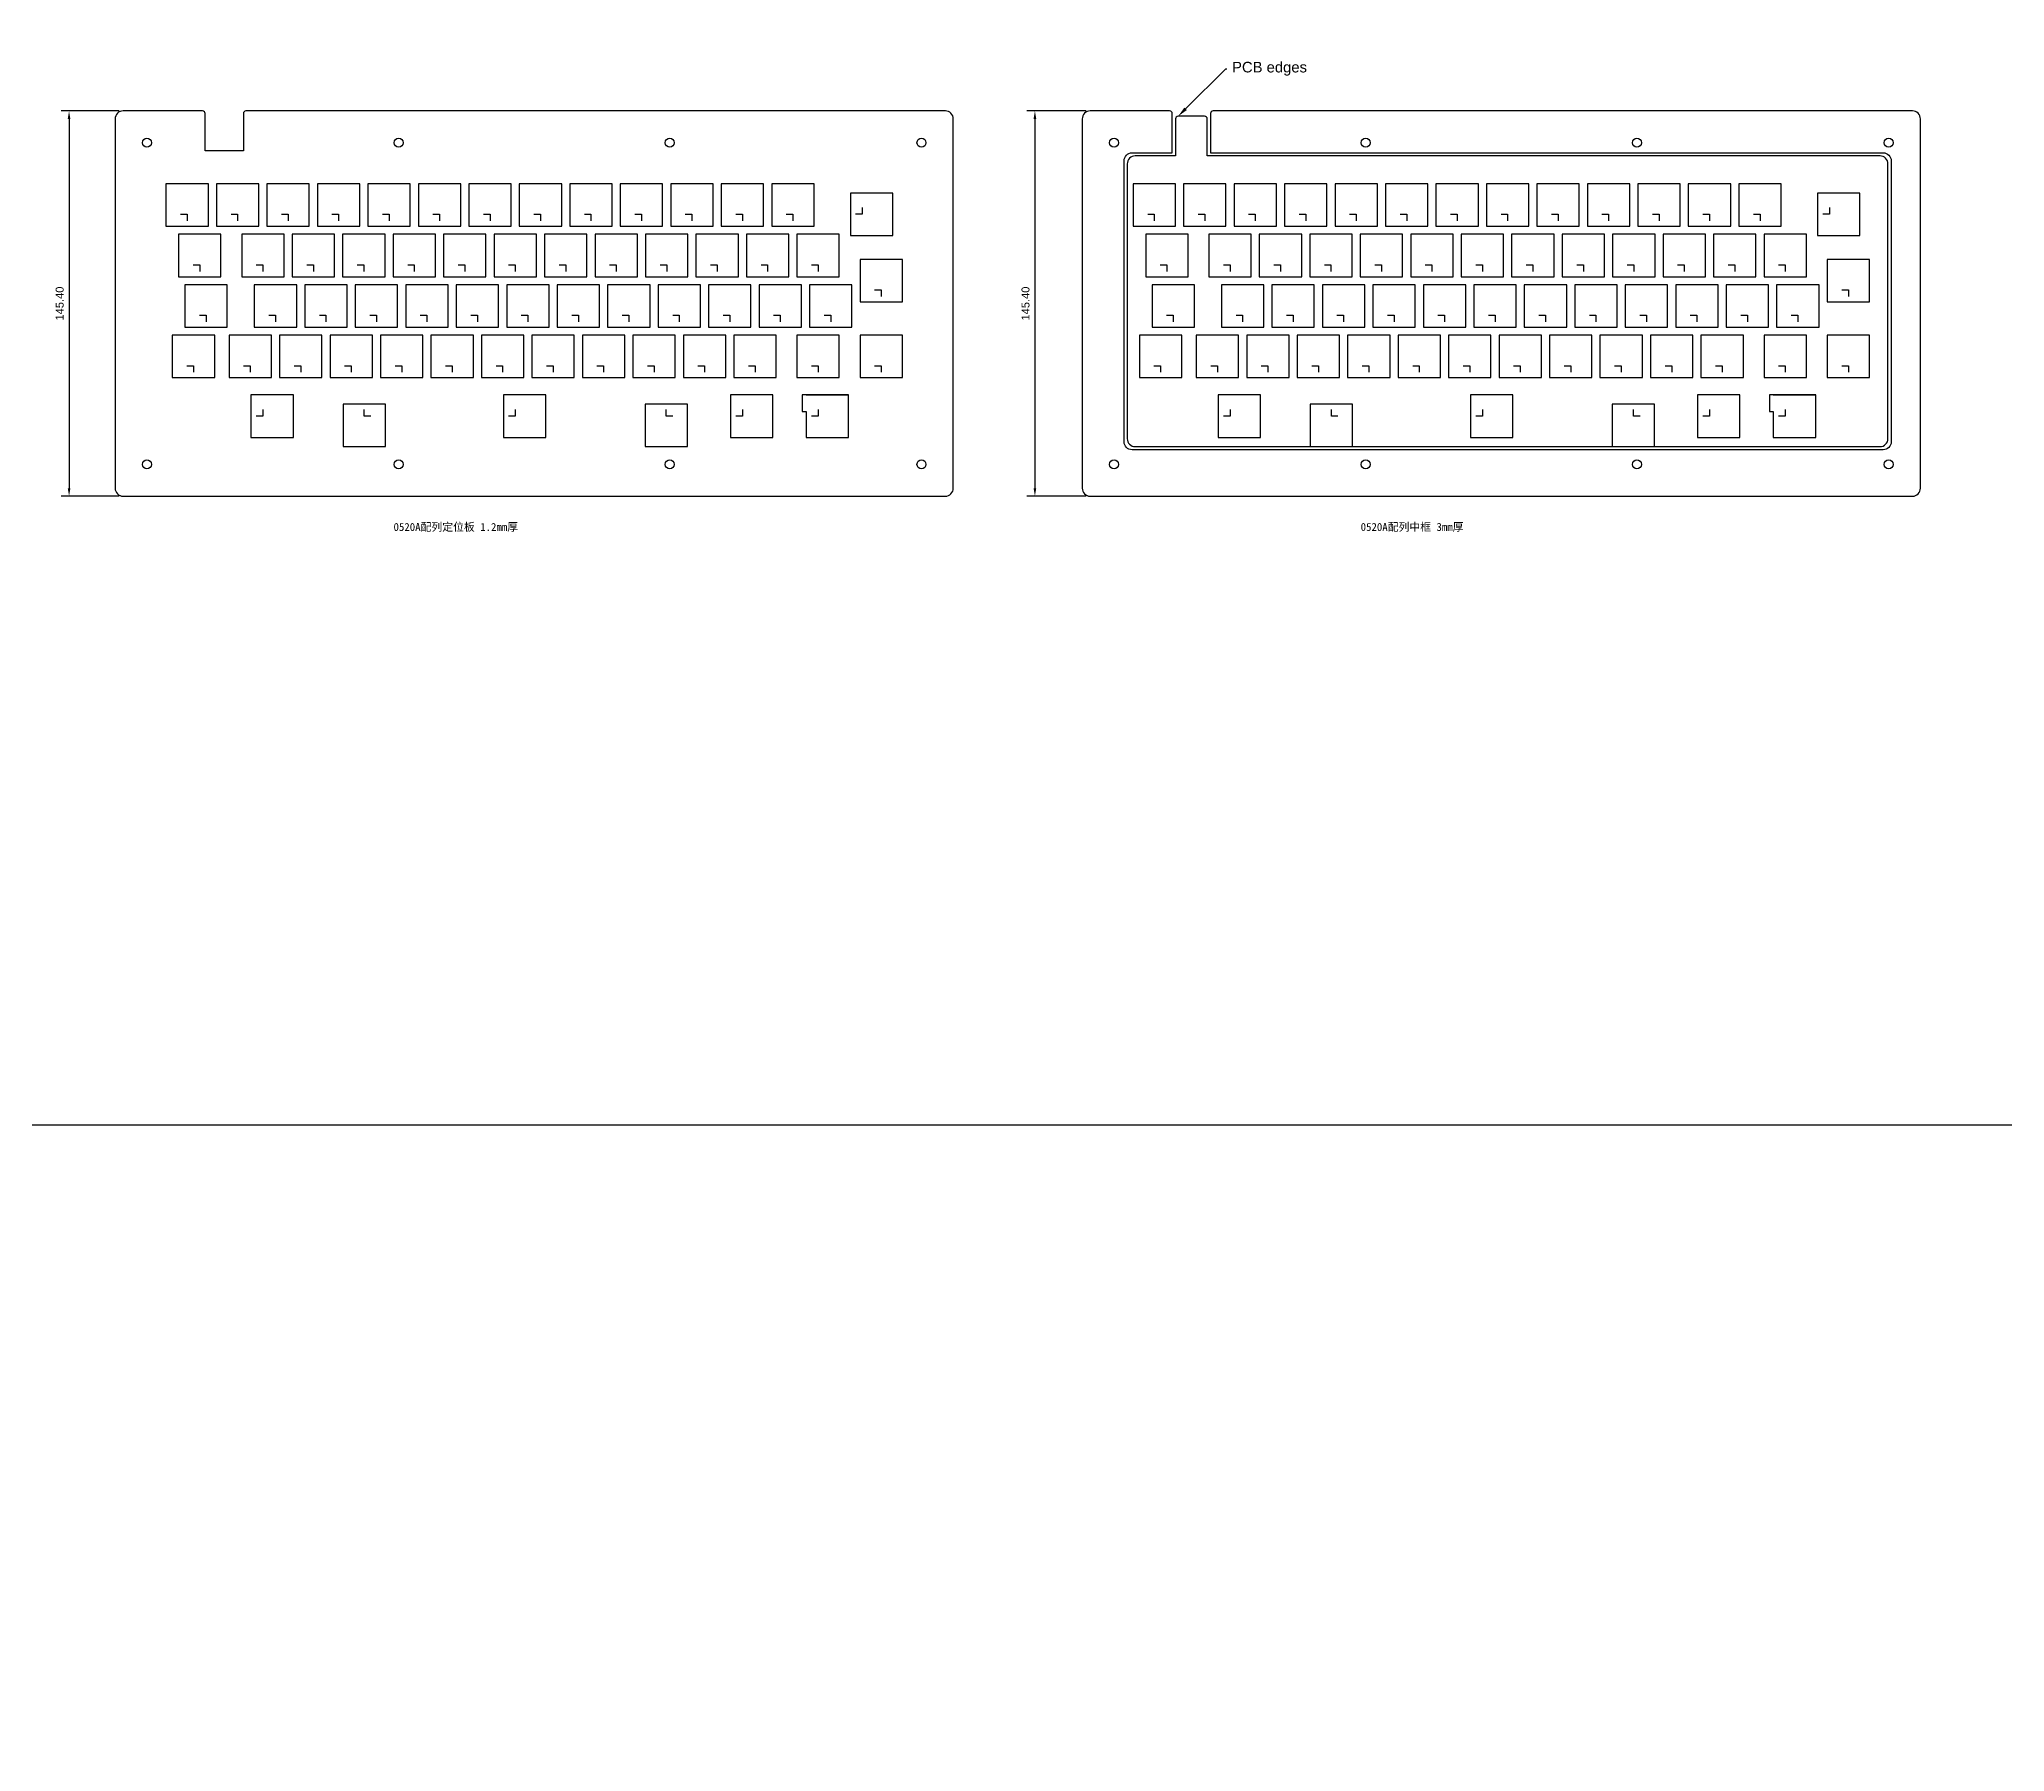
# Model space of a CAD drawing. Header units: millimetres. Extents: x -7565 to 5748, y -10126 to 3805.
# Drawn here: x -3669 to -2927, y -2567 to -1921 of the extents above; entities that cross this region are included whole.
import ezdxf
from ezdxf import colors
from ezdxf.entities.mleader import LeaderData, LeaderLine
from ezdxf.math import Vec2, Vec3

# ---------------------------------------------------------------- set-up
doc = ezdxf.new("R2010")
doc.units = ezdxf.units.MM
doc.layers.get('Defpoints').update_dxf_attribs({"color": 3})
doc.layers.add('View Port', color=1, linetype='Continuous', plot=False)
doc.layers.add('图层1', color=5, linetype='Continuous')
doc.styles.add('Notes', font='arial.ttf', dxfattribs={"height": 3})
doc.styles.get("Standard").update_dxf_attribs({"font": 'arial.ttf'})
doc.dimstyles.new('Civil-Metric', dxfattribs={"dimtxt": 3, "dimasz": 3, "dimexe": 3, "dimexo": 1.5, "dimgap": 2, "dimtad": 1, "dimzin": 3, "dimdsep": 46, "dimtxsty": 'Standard', "dimcen": 3, "dimazin": 2, "dimtfac": 1, "dimtofl": 0, "dimtmove": 0, "dimatfit": 3, "dimfxl": 1, "dimfrac": 1, "dimtolj": 1, "dimtzin": 0, "dimarcsym": 0})
doc.dimstyles.new('ISO-25', dxfattribs={"dimtxt": 2.5, "dimasz": 2.5, "dimexe": 1.25, "dimexo": 0.625, "dimtad": 1, "dimtxsty": 'Standard', "dimcen": 2.5, "dimadec": 0, "dimazin": 0, "dimtfac": 1, "dimtmove": 0, "dimatfit": 3, "dimfxl": 1, "dimarcsym": 0})

# ---------------------------------------------------------------- blocks, each defined once
blk = doc.blocks.new('*D70')
at = {"layer": 'Defpoints', "color": 0, "lineweight": -2, "transparency": 16777216}
for p, q in [((-3638.83, -1947.83), (-3660.71, -1947.83)), ((-3657.71, -1950.83), (-3657.71, -2090.23)), ((-3638.83, -2093.23), (-3660.71, -2093.23)), ((-6875.7, -3737.6), (-6875.7, -3695.39)), ((-6873.2, -3696.64), (-6571.1, -3696.64)), ((-6568.6, -3737.6), (-6568.6, -3695.39))]:
    blk.add_line(p, q, dxfattribs=at)
at = {"layer": 'Defpoints', "color": 0, "transparency": 16777216}
for p in [(-3637.33, -1947.83), (-3657.71, -2093.23), (-3637.33, -2093.23), (-6568.6, -3696.64), (-6875.7, -3738.22), (-6568.6, -3738.22)]:
    blk.add_point(p, dxfattribs=at)
for points in [[(-3658.21, -1950.83), (-3657.21, -1950.83), (-3657.71, -1947.83)], [(-3658.21, -2090.23), (-3657.21, -2090.23), (-3657.71, -2093.23)], [(-6873.2, -3696.22), (-6873.2, -3697.05), (-6875.7, -3696.64)], [(-6571.1, -3696.22), (-6571.1, -3697.05), (-6568.6, -3696.64)]]:
    blk.add_solid(points, dxfattribs=at)
at = {"layer": 'Defpoints', "color": 0, "transparency": 16777216, "insert": (-3661.24, -2020.53), "char_height": 3, "attachment_point": 5, "rotation": 90}
blk.add_mtext('\\A1;145.40', dxfattribs=at)
at = {"layer": 'Defpoints', "color": 0, "transparency": 16777216, "insert": (-6722.15, -3694.51), "char_height": 2.5, "attachment_point": 5}
blk.add_mtext('307,1', dxfattribs=at)
blk = doc.blocks.new('*D71')
at = {"layer": 'Defpoints', "color": 0, "lineweight": -2, "transparency": 16777216}
for p, q in [((-3638.83, -1747.83), (-3665.27, -1747.83)), ((-3662.27, -1750.83), (-3662.27, -1890.23)), ((-3638.83, -1893.23), (-3665.27, -1893.23)), ((-6278.6, -3737.6), (-6278.6, -3695.39)), ((-6276.1, -3696.64), (-5978.76, -3696.64)), ((-5976.26, -3737.6), (-5976.26, -3695.39))]:
    blk.add_line(p, q, dxfattribs=at)
at = {"layer": 'Defpoints', "color": 0, "transparency": 16777216}
for p in [(-3637.33, -1747.83), (-3662.27, -1893.23), (-3637.33, -1893.23), (-5976.26, -3696.64), (-6278.6, -3738.22), (-5976.26, -3738.22)]:
    blk.add_point(p, dxfattribs=at)
for points in [[(-3662.77, -1750.83), (-3661.77, -1750.83), (-3662.27, -1747.83)], [(-3662.77, -1890.23), (-3661.77, -1890.23), (-3662.27, -1893.23)], [(-6276.1, -3696.22), (-6276.1, -3697.05), (-6278.6, -3696.64)], [(-5978.76, -3696.22), (-5978.76, -3697.05), (-5976.26, -3696.64)]]:
    blk.add_solid(points, dxfattribs=at)
at = {"layer": 'Defpoints', "color": 0, "transparency": 16777216, "insert": (-3665.8, -1820.53), "char_height": 3, "attachment_point": 5, "rotation": 90}
blk.add_mtext('\\A1;145.40', dxfattribs=at)
at = {"layer": 'Defpoints', "color": 0, "transparency": 16777216, "insert": (-6127.43, -3694.51), "char_height": 2.5, "attachment_point": 5}
blk.add_mtext('302,34', dxfattribs=at)
blk = doc.blocks.new('*D73')
at = {"layer": 'Defpoints', "color": 0, "lineweight": -2, "transparency": 16777216}
for p, q in [((-3273.83, -1947.83), (-3296.19, -1947.83)), ((-3293.19, -1950.83), (-3293.19, -2090.23)), ((-3273.83, -2093.23), (-3296.19, -2093.23))]:
    blk.add_line(p, q, dxfattribs=at)
at = {"layer": 'Defpoints', "color": 0, "transparency": 16777216}
for p in [(-3272.33, -1947.83), (-3293.19, -2093.23), (-3272.33, -2093.23)]:
    blk.add_point(p, dxfattribs=at)
for points in [[(-3293.69, -1950.83), (-3292.69, -1950.83), (-3293.19, -1947.83)], [(-3293.69, -2090.23), (-3292.69, -2090.23), (-3293.19, -2093.23)]]:
    blk.add_solid(points, dxfattribs=at)
at = {"layer": 'Defpoints', "color": 0, "transparency": 16777216, "insert": (-3296.73, -2020.53), "char_height": 3, "attachment_point": 5, "rotation": 90}
blk.add_mtext('\\A1;145.40', dxfattribs=at)

msp = doc.modelspace()

# ---------------------------------------------------------------- linework, layer by layer
msp.add_lwpolyline([(-5037.987, -1439.21), (-2070.065, -1439.21), (-2070.065, -2330.573), (-5037.987, -2330.573)], close=True)
for points in [[(-3637.334, -1947.831, 0.4142136), (-3640.334, -1950.831), (-3640.334, -2090.231, 0.4142136), (-3637.334, -2093.231), (-3326.996, -2093.231, 0.4142136), (-3323.996, -2090.231), (-3323.996, -1950.831, 0.4142136), (-3326.996, -1947.831), (-3590.934, -1947.831, 0.4142136), (-3591.934, -1948.831), (-3591.934, -1962.831), (-3606.334, -1962.831), (-3606.334, -1948.831, 0.4142136), (-3607.334, -1947.831)], [(-3226.934, -1948.831), (-3226.934, -1963.631), (-2973.034, -1963.631, -0.4142136), (-2970.034, -1966.631), (-2970.034, -2072.731, -0.4142136), (-2973.034, -2075.731), (-3256.534, -2075.731, -0.4142136), (-3259.534, -2072.731), (-3259.534, -1966.631, -0.4142136), (-3256.534, -1963.631), (-3241.334, -1963.631), (-3241.334, -1948.831, 0.4142136), (-3242.334, -1947.831), (-3272.334, -1947.831, 0.4142136), (-3275.334, -1950.831), (-3275.334, -2090.231, 0.4142136), (-3272.334, -2093.231), (-2961.996, -2093.231, 0.4142136), (-2958.996, -2090.231), (-2958.996, -1950.831, 0.4142136), (-2961.996, -1947.831), (-3225.934, -1947.831, 0.4142136)]]:
    msp.add_lwpolyline(points, format="xyb", close=True)
for centre in [(-3628.334, -1959.831), (-3533.334, -1959.831), (-3430.996, -1959.831), (-3335.996, -1959.831), (-3263.334, -1959.831), (-3168.334, -1959.831), (-3065.996, -1959.831), (-2970.996, -1959.831), (-3628.334, -2081.231), (-3533.334, -2081.231), (-3430.996, -2081.231), (-3335.996, -2081.231), (-3263.334, -2081.231), (-3168.334, -2081.231), (-3065.996, -2081.231), (-2970.996, -2081.231)]:
    msp.add_circle(centre, 1.7)
at = {"layer": 'View Port'}
for points in [[(-3605.134, -1991.331), (-3605.134, -1975.331), (-3621.134, -1975.331), (-3621.134, -1991.331)], [(-3586.084, -1991.331), (-3586.084, -1975.331), (-3602.084, -1975.331), (-3602.084, -1991.331)], [(-3567.034, -1991.331), (-3567.034, -1975.331), (-3583.034, -1975.331), (-3583.034, -1991.331)], [(-3547.984, -1991.331), (-3547.984, -1975.331), (-3563.984, -1975.331), (-3563.984, -1991.331)], [(-3528.934, -1991.331), (-3528.934, -1975.331), (-3544.934, -1975.331), (-3544.934, -1991.331)], [(-3509.884, -1991.331), (-3509.884, -1975.331), (-3525.884, -1975.331), (-3525.884, -1991.331)], [(-3490.834, -1991.331), (-3490.834, -1975.331), (-3506.834, -1975.331), (-3506.834, -1991.331)], [(-3471.784, -1991.331), (-3471.784, -1975.331), (-3487.784, -1975.331), (-3487.784, -1991.331)], [(-3452.734, -1991.331), (-3452.734, -1975.331), (-3468.734, -1975.331), (-3468.734, -1991.331)], [(-3433.684, -1991.331), (-3433.684, -1975.331), (-3449.684, -1975.331), (-3449.684, -1991.331)], [(-3414.634, -1991.331), (-3414.634, -1975.331), (-3430.634, -1975.331), (-3430.634, -1991.331)], [(-3395.584, -1991.331), (-3395.584, -1975.331), (-3411.584, -1975.331), (-3411.584, -1991.331)], [(-3376.534, -1991.331), (-3376.534, -1975.331), (-3392.534, -1975.331), (-3392.534, -1991.331)], [(-3362.84, -1994.831), (-3346.84, -1994.831), (-3346.84, -1978.831), (-3362.84, -1978.831)], [(-3240.134, -1991.331), (-3240.134, -1975.331), (-3256.134, -1975.331), (-3256.134, -1991.331)], [(-3221.084, -1991.331), (-3221.084, -1975.331), (-3237.084, -1975.331), (-3237.084, -1991.331)], [(-3202.034, -1991.331), (-3202.034, -1975.331), (-3218.034, -1975.331), (-3218.034, -1991.331)], [(-3182.984, -1991.331), (-3182.984, -1975.331), (-3198.984, -1975.331), (-3198.984, -1991.331)], [(-3163.934, -1991.331), (-3163.934, -1975.331), (-3179.934, -1975.331), (-3179.934, -1991.331)], [(-3144.884, -1991.331), (-3144.884, -1975.331), (-3160.884, -1975.331), (-3160.884, -1991.331)], [(-3125.834, -1991.331), (-3125.834, -1975.331), (-3141.834, -1975.331), (-3141.834, -1991.331)], [(-3106.784, -1991.331), (-3106.784, -1975.331), (-3122.784, -1975.331), (-3122.784, -1991.331)], [(-3087.734, -1991.331), (-3087.734, -1975.331), (-3103.734, -1975.331), (-3103.734, -1991.331)], [(-3068.684, -1991.331), (-3068.684, -1975.331), (-3084.684, -1975.331), (-3084.684, -1991.331)], [(-3049.634, -1991.331), (-3049.634, -1975.331), (-3065.634, -1975.331), (-3065.634, -1991.331)], [(-3030.584, -1991.331), (-3030.584, -1975.331), (-3046.584, -1975.331), (-3046.584, -1991.331)], [(-3011.534, -1991.331), (-3011.534, -1975.331), (-3027.534, -1975.331), (-3027.534, -1991.331)], [(-2997.84, -1994.831), (-2981.84, -1994.831), (-2981.84, -1978.831), (-2997.84, -1978.831)], [(-3600.371, -2010.381), (-3600.371, -1994.381), (-3616.371, -1994.381), (-3616.371, -2010.381)], [(-3576.559, -2010.381), (-3576.559, -1994.381), (-3592.559, -1994.381), (-3592.559, -2010.381)], [(-3557.509, -2010.381), (-3557.509, -1994.381), (-3573.509, -1994.381), (-3573.509, -2010.381)], [(-3538.459, -2010.381), (-3538.459, -1994.381), (-3554.459, -1994.381), (-3554.459, -2010.381)], [(-3519.409, -2010.381), (-3519.409, -1994.381), (-3535.409, -1994.381), (-3535.409, -2010.381)], [(-3500.359, -2010.381), (-3500.359, -1994.381), (-3516.359, -1994.381), (-3516.359, -2010.381)], [(-3481.309, -2010.381), (-3481.309, -1994.381), (-3497.309, -1994.381), (-3497.309, -2010.381)], [(-3462.259, -2010.381), (-3462.259, -1994.381), (-3478.259, -1994.381), (-3478.259, -2010.381)], [(-3443.209, -2010.381), (-3443.209, -1994.381), (-3459.209, -1994.381), (-3459.209, -2010.381)], [(-3424.159, -2010.381), (-3424.159, -1994.381), (-3440.159, -1994.381), (-3440.159, -2010.381)], [(-3405.109, -2010.381), (-3405.109, -1994.381), (-3421.109, -1994.381), (-3421.109, -2010.381)], [(-3386.059, -2010.381), (-3386.059, -1994.381), (-3402.059, -1994.381), (-3402.059, -2010.381)], [(-3367.009, -2010.381), (-3367.009, -1994.381), (-3383.009, -1994.381), (-3383.009, -2010.381)], [(-3235.371, -2010.381), (-3235.371, -1994.381), (-3251.371, -1994.381), (-3251.371, -2010.381)], [(-3211.559, -2010.381), (-3211.559, -1994.381), (-3227.559, -1994.381), (-3227.559, -2010.381)], [(-3192.509, -2010.381), (-3192.509, -1994.381), (-3208.509, -1994.381), (-3208.509, -2010.381)], [(-3173.459, -2010.381), (-3173.459, -1994.381), (-3189.459, -1994.381), (-3189.459, -2010.381)], [(-3154.409, -2010.381), (-3154.409, -1994.381), (-3170.409, -1994.381), (-3170.409, -2010.381)], [(-3135.359, -2010.381), (-3135.359, -1994.381), (-3151.359, -1994.381), (-3151.359, -2010.381)], [(-3116.309, -2010.381), (-3116.309, -1994.381), (-3132.309, -1994.381), (-3132.309, -2010.381)], [(-3097.259, -2010.381), (-3097.259, -1994.381), (-3113.259, -1994.381), (-3113.259, -2010.381)], [(-3078.209, -2010.381), (-3078.209, -1994.381), (-3094.209, -1994.381), (-3094.209, -2010.381)], [(-3059.159, -2010.381), (-3059.159, -1994.381), (-3075.159, -1994.381), (-3075.159, -2010.381)], [(-3040.109, -2010.381), (-3040.109, -1994.381), (-3056.109, -1994.381), (-3056.109, -2010.381)], [(-3021.059, -2010.381), (-3021.059, -1994.381), (-3037.059, -1994.381), (-3037.059, -2010.381)], [(-3002.009, -2010.381), (-3002.009, -1994.381), (-3018.009, -1994.381), (-3018.009, -2010.381)], [(-3343.196, -2019.906), (-3343.196, -2003.906), (-3359.196, -2003.906), (-3359.196, -2019.906)], [(-2978.196, -2019.906), (-2978.196, -2003.906), (-2994.196, -2003.906), (-2994.196, -2019.906)], [(-3597.99, -2029.431), (-3597.99, -2013.431), (-3613.99, -2013.431), (-3613.99, -2029.431)], [(-3571.796, -2029.431), (-3571.796, -2013.431), (-3587.796, -2013.431), (-3587.796, -2029.431)], [(-3552.746, -2029.431), (-3552.746, -2013.431), (-3568.746, -2013.431), (-3568.746, -2029.431)], [(-3533.696, -2029.431), (-3533.696, -2013.431), (-3549.696, -2013.431), (-3549.696, -2029.431)], [(-3514.646, -2029.431), (-3514.646, -2013.431), (-3530.646, -2013.431), (-3530.646, -2029.431)], [(-3495.596, -2029.431), (-3495.596, -2013.431), (-3511.596, -2013.431), (-3511.596, -2029.431)], [(-3476.546, -2029.431), (-3476.546, -2013.431), (-3492.546, -2013.431), (-3492.546, -2029.431)], [(-3457.496, -2029.431), (-3457.496, -2013.431), (-3473.496, -2013.431), (-3473.496, -2029.431)], [(-3438.446, -2029.431), (-3438.446, -2013.431), (-3454.446, -2013.431), (-3454.446, -2029.431)], [(-3419.396, -2029.431), (-3419.396, -2013.431), (-3435.396, -2013.431), (-3435.396, -2029.431)], [(-3400.346, -2029.431), (-3400.346, -2013.431), (-3416.346, -2013.431), (-3416.346, -2029.431)], [(-3381.296, -2029.431), (-3381.296, -2013.431), (-3397.296, -2013.431), (-3397.296, -2029.431)], [(-3362.246, -2029.431), (-3362.246, -2013.431), (-3378.246, -2013.431), (-3378.246, -2029.431)], [(-3232.99, -2029.431), (-3232.99, -2013.431), (-3248.99, -2013.431), (-3248.99, -2029.431)], [(-3206.796, -2029.431), (-3206.796, -2013.431), (-3222.796, -2013.431), (-3222.796, -2029.431)], [(-3187.746, -2029.431), (-3187.746, -2013.431), (-3203.746, -2013.431), (-3203.746, -2029.431)], [(-3168.696, -2029.431), (-3168.696, -2013.431), (-3184.696, -2013.431), (-3184.696, -2029.431)], [(-3149.646, -2029.431), (-3149.646, -2013.431), (-3165.646, -2013.431), (-3165.646, -2029.431)], [(-3130.596, -2029.431), (-3130.596, -2013.431), (-3146.596, -2013.431), (-3146.596, -2029.431)], [(-3111.546, -2029.431), (-3111.546, -2013.431), (-3127.546, -2013.431), (-3127.546, -2029.431)], [(-3092.496, -2029.431), (-3092.496, -2013.431), (-3108.496, -2013.431), (-3108.496, -2029.431)], [(-3073.446, -2029.431), (-3073.446, -2013.431), (-3089.446, -2013.431), (-3089.446, -2029.431)], [(-3054.396, -2029.431), (-3054.396, -2013.431), (-3070.396, -2013.431), (-3070.396, -2029.431)], [(-3035.346, -2029.431), (-3035.346, -2013.431), (-3051.346, -2013.431), (-3051.346, -2029.431)], [(-3016.296, -2029.431), (-3016.296, -2013.431), (-3032.296, -2013.431), (-3032.296, -2029.431)], [(-2997.246, -2029.431), (-2997.246, -2013.431), (-3013.246, -2013.431), (-3013.246, -2029.431)], [(-3602.752, -2048.481), (-3602.752, -2032.481), (-3618.752, -2032.481), (-3618.752, -2048.481)], [(-3581.321, -2048.481), (-3581.321, -2032.481), (-3597.321, -2032.481), (-3597.321, -2048.481)], [(-3562.271, -2048.481), (-3562.271, -2032.481), (-3578.271, -2032.481), (-3578.271, -2048.481)], [(-3543.221, -2048.481), (-3543.221, -2032.481), (-3559.221, -2032.481), (-3559.221, -2048.481)], [(-3524.171, -2048.481), (-3524.171, -2032.481), (-3540.171, -2032.481), (-3540.171, -2048.481)], [(-3505.121, -2048.481), (-3505.121, -2032.481), (-3521.121, -2032.481), (-3521.121, -2048.481)], [(-3486.071, -2048.481), (-3486.071, -2032.481), (-3502.071, -2032.481), (-3502.071, -2048.481)], [(-3467.021, -2048.481), (-3467.021, -2032.481), (-3483.021, -2032.481), (-3483.021, -2048.481)], [(-3447.971, -2048.481), (-3447.971, -2032.481), (-3463.971, -2032.481), (-3463.971, -2048.481)], [(-3428.921, -2048.481), (-3428.921, -2032.481), (-3444.921, -2032.481), (-3444.921, -2048.481)], [(-3409.871, -2048.481), (-3409.871, -2032.481), (-3425.871, -2032.481), (-3425.871, -2048.481)], [(-3390.821, -2048.481), (-3390.821, -2032.481), (-3406.821, -2032.481), (-3406.821, -2048.481)], [(-3367.009, -2048.481), (-3367.009, -2032.481), (-3383.009, -2032.481), (-3383.009, -2048.481)], [(-3343.196, -2048.481), (-3343.196, -2032.481), (-3359.196, -2032.481), (-3359.196, -2048.481)], [(-3237.752, -2048.481), (-3237.752, -2032.481), (-3253.752, -2032.481), (-3253.752, -2048.481)], [(-3216.321, -2048.481), (-3216.321, -2032.481), (-3232.321, -2032.481), (-3232.321, -2048.481)], [(-3197.271, -2048.481), (-3197.271, -2032.481), (-3213.271, -2032.481), (-3213.271, -2048.481)], [(-3178.221, -2048.481), (-3178.221, -2032.481), (-3194.221, -2032.481), (-3194.221, -2048.481)], [(-3159.171, -2048.481), (-3159.171, -2032.481), (-3175.171, -2032.481), (-3175.171, -2048.481)], [(-3140.121, -2048.481), (-3140.121, -2032.481), (-3156.121, -2032.481), (-3156.121, -2048.481)], [(-3121.071, -2048.481), (-3121.071, -2032.481), (-3137.071, -2032.481), (-3137.071, -2048.481)], [(-3102.021, -2048.481), (-3102.021, -2032.481), (-3118.021, -2032.481), (-3118.021, -2048.481)], [(-3082.971, -2048.481), (-3082.971, -2032.481), (-3098.971, -2032.481), (-3098.971, -2048.481)], [(-3063.921, -2048.481), (-3063.921, -2032.481), (-3079.921, -2032.481), (-3079.921, -2048.481)], [(-3044.871, -2048.481), (-3044.871, -2032.481), (-3060.871, -2032.481), (-3060.871, -2048.481)], [(-3025.821, -2048.481), (-3025.821, -2032.481), (-3041.821, -2032.481), (-3041.821, -2048.481)], [(-3002.009, -2048.481), (-3002.009, -2032.481), (-3018.009, -2032.481), (-3018.009, -2048.481)], [(-2978.196, -2048.481), (-2978.196, -2032.481), (-2994.196, -2032.481), (-2994.196, -2048.481)], [(-3589.059, -2071.031), (-3573.059, -2071.031), (-3573.059, -2055.031), (-3589.059, -2055.031)], [(-3554.309, -2058.531), (-3554.309, -2074.531), (-3538.309, -2074.531), (-3538.309, -2058.531)], [(-3493.809, -2071.031), (-3477.809, -2071.031), (-3477.809, -2055.031), (-3493.809, -2055.031)], [(-3440.309, -2058.531), (-3440.309, -2074.531), (-3424.309, -2074.531), (-3424.309, -2058.531)], [(-3408.084, -2071.031), (-3392.084, -2071.031), (-3392.084, -2055.031), (-3408.084, -2055.031)], [(-3224.059, -2071.031), (-3208.059, -2071.031), (-3208.059, -2055.031), (-3224.059, -2055.031)], [(-3189.309, -2058.531), (-3189.309, -2074.531), (-3173.309, -2074.531), (-3173.309, -2058.531)], [(-3128.809, -2071.031), (-3112.809, -2071.031), (-3112.809, -2055.031), (-3128.809, -2055.031)], [(-3075.309, -2058.531), (-3075.309, -2074.531), (-3059.309, -2074.531), (-3059.309, -2058.531)], [(-3043.084, -2071.031), (-3027.084, -2071.031), (-3027.084, -2055.031), (-3043.084, -2055.031)]]:
    msp.add_lwpolyline(points, close=True, dxfattribs=at)
for points in [[(-3615.634, -1986.831), (-3613.134, -1986.831), (-3613.134, -1989.331)], [(-3596.584, -1986.831), (-3594.084, -1986.831), (-3594.084, -1989.331)], [(-3577.534, -1986.831), (-3575.034, -1986.831), (-3575.034, -1989.331)], [(-3558.484, -1986.831), (-3555.984, -1986.831), (-3555.984, -1989.331)], [(-3539.434, -1986.831), (-3536.934, -1986.831), (-3536.934, -1989.331)], [(-3520.384, -1986.831), (-3517.884, -1986.831), (-3517.884, -1989.331)], [(-3501.334, -1986.831), (-3498.834, -1986.831), (-3498.834, -1989.331)], [(-3482.284, -1986.831), (-3479.784, -1986.831), (-3479.784, -1989.331)], [(-3463.234, -1986.831), (-3460.734, -1986.831), (-3460.734, -1989.331)], [(-3444.184, -1986.831), (-3441.684, -1986.831), (-3441.684, -1989.331)], [(-3425.134, -1986.831), (-3422.634, -1986.831), (-3422.634, -1989.331)], [(-3406.084, -1986.831), (-3403.584, -1986.831), (-3403.584, -1989.331)], [(-3387.034, -1986.831), (-3384.534, -1986.831), (-3384.534, -1989.331)], [(-3358.34, -1984.331), (-3358.34, -1986.831), (-3360.84, -1986.831)], [(-3250.634, -1986.831), (-3248.134, -1986.831), (-3248.134, -1989.331)], [(-3231.584, -1986.831), (-3229.084, -1986.831), (-3229.084, -1989.331)], [(-3212.534, -1986.831), (-3210.034, -1986.831), (-3210.034, -1989.331)], [(-3193.484, -1986.831), (-3190.984, -1986.831), (-3190.984, -1989.331)], [(-3174.434, -1986.831), (-3171.934, -1986.831), (-3171.934, -1989.331)], [(-3155.384, -1986.831), (-3152.884, -1986.831), (-3152.884, -1989.331)], [(-3136.334, -1986.831), (-3133.834, -1986.831), (-3133.834, -1989.331)], [(-3117.284, -1986.831), (-3114.784, -1986.831), (-3114.784, -1989.331)], [(-3098.234, -1986.831), (-3095.734, -1986.831), (-3095.734, -1989.331)], [(-3079.184, -1986.831), (-3076.684, -1986.831), (-3076.684, -1989.331)], [(-3060.134, -1986.831), (-3057.634, -1986.831), (-3057.634, -1989.331)], [(-3041.084, -1986.831), (-3038.584, -1986.831), (-3038.584, -1989.331)], [(-3022.034, -1986.831), (-3019.534, -1986.831), (-3019.534, -1989.331)], [(-2993.34, -1984.331), (-2993.34, -1986.831), (-2995.84, -1986.831)], [(-3610.871, -2005.881), (-3608.371, -2005.881), (-3608.371, -2008.381)], [(-3587.059, -2005.881), (-3584.559, -2005.881), (-3584.559, -2008.381)], [(-3568.009, -2005.881), (-3565.509, -2005.881), (-3565.509, -2008.381)], [(-3548.959, -2005.881), (-3546.459, -2005.881), (-3546.459, -2008.381)], [(-3529.909, -2005.881), (-3527.409, -2005.881), (-3527.409, -2008.381)], [(-3510.859, -2005.881), (-3508.359, -2005.881), (-3508.359, -2008.381)], [(-3491.809, -2005.881), (-3489.309, -2005.881), (-3489.309, -2008.381)], [(-3472.759, -2005.881), (-3470.259, -2005.881), (-3470.259, -2008.381)], [(-3453.709, -2005.881), (-3451.209, -2005.881), (-3451.209, -2008.381)], [(-3434.659, -2005.881), (-3432.159, -2005.881), (-3432.159, -2008.381)], [(-3415.609, -2005.881), (-3413.109, -2005.881), (-3413.109, -2008.381)], [(-3396.559, -2005.881), (-3394.059, -2005.881), (-3394.059, -2008.381)], [(-3377.509, -2005.881), (-3375.009, -2005.881), (-3375.009, -2008.381)], [(-3245.871, -2005.881), (-3243.371, -2005.881), (-3243.371, -2008.381)], [(-3222.059, -2005.881), (-3219.559, -2005.881), (-3219.559, -2008.381)], [(-3203.009, -2005.881), (-3200.509, -2005.881), (-3200.509, -2008.381)], [(-3183.959, -2005.881), (-3181.459, -2005.881), (-3181.459, -2008.381)], [(-3164.909, -2005.881), (-3162.409, -2005.881), (-3162.409, -2008.381)], [(-3145.859, -2005.881), (-3143.359, -2005.881), (-3143.359, -2008.381)], [(-3126.809, -2005.881), (-3124.309, -2005.881), (-3124.309, -2008.381)], [(-3107.759, -2005.881), (-3105.259, -2005.881), (-3105.259, -2008.381)], [(-3088.709, -2005.881), (-3086.209, -2005.881), (-3086.209, -2008.381)], [(-3069.659, -2005.881), (-3067.159, -2005.881), (-3067.159, -2008.381)], [(-3050.609, -2005.881), (-3048.109, -2005.881), (-3048.109, -2008.381)], [(-3031.559, -2005.881), (-3029.059, -2005.881), (-3029.059, -2008.381)], [(-3012.509, -2005.881), (-3010.009, -2005.881), (-3010.009, -2008.381)], [(-3353.696, -2015.406), (-3351.196, -2015.406), (-3351.196, -2017.906)], [(-2988.696, -2015.406), (-2986.196, -2015.406), (-2986.196, -2017.906)], [(-3608.49, -2024.931), (-3605.99, -2024.931), (-3605.99, -2027.431)], [(-3582.296, -2024.931), (-3579.796, -2024.931), (-3579.796, -2027.431)], [(-3563.246, -2024.931), (-3560.746, -2024.931), (-3560.746, -2027.431)], [(-3544.196, -2024.931), (-3541.696, -2024.931), (-3541.696, -2027.431)], [(-3525.146, -2024.931), (-3522.646, -2024.931), (-3522.646, -2027.431)], [(-3506.096, -2024.931), (-3503.596, -2024.931), (-3503.596, -2027.431)], [(-3487.046, -2024.931), (-3484.546, -2024.931), (-3484.546, -2027.431)], [(-3467.996, -2024.931), (-3465.496, -2024.931), (-3465.496, -2027.431)], [(-3448.946, -2024.931), (-3446.446, -2024.931), (-3446.446, -2027.431)], [(-3429.896, -2024.931), (-3427.396, -2024.931), (-3427.396, -2027.431)], [(-3410.846, -2024.931), (-3408.346, -2024.931), (-3408.346, -2027.431)], [(-3391.796, -2024.931), (-3389.296, -2024.931), (-3389.296, -2027.431)], [(-3372.746, -2024.931), (-3370.246, -2024.931), (-3370.246, -2027.431)], [(-3243.49, -2024.931), (-3240.99, -2024.931), (-3240.99, -2027.431)], [(-3217.296, -2024.931), (-3214.796, -2024.931), (-3214.796, -2027.431)], [(-3198.246, -2024.931), (-3195.746, -2024.931), (-3195.746, -2027.431)], [(-3179.196, -2024.931), (-3176.696, -2024.931), (-3176.696, -2027.431)], [(-3160.146, -2024.931), (-3157.646, -2024.931), (-3157.646, -2027.431)], [(-3141.096, -2024.931), (-3138.596, -2024.931), (-3138.596, -2027.431)], [(-3122.046, -2024.931), (-3119.546, -2024.931), (-3119.546, -2027.431)], [(-3102.996, -2024.931), (-3100.496, -2024.931), (-3100.496, -2027.431)], [(-3083.946, -2024.931), (-3081.446, -2024.931), (-3081.446, -2027.431)], [(-3064.896, -2024.931), (-3062.396, -2024.931), (-3062.396, -2027.431)], [(-3045.846, -2024.931), (-3043.346, -2024.931), (-3043.346, -2027.431)], [(-3026.796, -2024.931), (-3024.296, -2024.931), (-3024.296, -2027.431)], [(-3007.746, -2024.931), (-3005.246, -2024.931), (-3005.246, -2027.431)], [(-3613.252, -2043.981), (-3610.752, -2043.981), (-3610.752, -2046.481)], [(-3591.821, -2043.981), (-3589.321, -2043.981), (-3589.321, -2046.481)], [(-3572.771, -2043.981), (-3570.271, -2043.981), (-3570.271, -2046.481)], [(-3553.721, -2043.981), (-3551.221, -2043.981), (-3551.221, -2046.481)], [(-3534.671, -2043.981), (-3532.171, -2043.981), (-3532.171, -2046.481)], [(-3515.621, -2043.981), (-3513.121, -2043.981), (-3513.121, -2046.481)], [(-3496.571, -2043.981), (-3494.071, -2043.981), (-3494.071, -2046.481)], [(-3477.521, -2043.981), (-3475.021, -2043.981), (-3475.021, -2046.481)], [(-3458.471, -2043.981), (-3455.971, -2043.981), (-3455.971, -2046.481)], [(-3439.421, -2043.981), (-3436.921, -2043.981), (-3436.921, -2046.481)], [(-3420.371, -2043.981), (-3417.871, -2043.981), (-3417.871, -2046.481)], [(-3401.321, -2043.981), (-3398.821, -2043.981), (-3398.821, -2046.481)], [(-3377.509, -2043.981), (-3375.009, -2043.981), (-3375.009, -2046.481)], [(-3353.696, -2043.981), (-3351.196, -2043.981), (-3351.196, -2046.481)], [(-3248.252, -2043.981), (-3245.752, -2043.981), (-3245.752, -2046.481)], [(-3226.821, -2043.981), (-3224.321, -2043.981), (-3224.321, -2046.481)], [(-3207.771, -2043.981), (-3205.271, -2043.981), (-3205.271, -2046.481)], [(-3188.721, -2043.981), (-3186.221, -2043.981), (-3186.221, -2046.481)], [(-3169.671, -2043.981), (-3167.171, -2043.981), (-3167.171, -2046.481)], [(-3150.621, -2043.981), (-3148.121, -2043.981), (-3148.121, -2046.481)], [(-3131.571, -2043.981), (-3129.071, -2043.981), (-3129.071, -2046.481)], [(-3112.521, -2043.981), (-3110.021, -2043.981), (-3110.021, -2046.481)], [(-3093.471, -2043.981), (-3090.971, -2043.981), (-3090.971, -2046.481)], [(-3074.421, -2043.981), (-3071.921, -2043.981), (-3071.921, -2046.481)], [(-3055.371, -2043.981), (-3052.871, -2043.981), (-3052.871, -2046.481)], [(-3036.321, -2043.981), (-3033.821, -2043.981), (-3033.821, -2046.481)], [(-3012.509, -2043.981), (-3010.009, -2043.981), (-3010.009, -2046.481)], [(-2988.696, -2043.981), (-2986.196, -2043.981), (-2986.196, -2046.481)], [(-3584.559, -2060.531), (-3584.559, -2063.031), (-3587.059, -2063.031)], [(-3543.809, -2063.031), (-3546.309, -2063.031), (-3546.309, -2060.531)], [(-3489.309, -2060.531), (-3489.309, -2063.031), (-3491.809, -2063.031)], [(-3429.809, -2063.031), (-3432.309, -2063.031), (-3432.309, -2060.531)], [(-3403.584, -2060.531), (-3403.584, -2063.031), (-3406.084, -2063.031)], [(-3379.509, -2055.031), (-3363.509, -2055.031), (-3381.009, -2055.031), (-3381.009, -2061.231), (-3379.509, -2061.231), (-3379.509, -2071.031), (-3363.509, -2071.031), (-3363.509, -2055.031)], [(-3375.009, -2060.531), (-3375.009, -2063.031), (-3377.509, -2063.031)], [(-3219.559, -2060.531), (-3219.559, -2063.031), (-3222.059, -2063.031)], [(-3178.809, -2063.031), (-3181.309, -2063.031), (-3181.309, -2060.531)], [(-3124.309, -2060.531), (-3124.309, -2063.031), (-3126.809, -2063.031)], [(-3064.809, -2063.031), (-3067.309, -2063.031), (-3067.309, -2060.531)], [(-3038.584, -2060.531), (-3038.584, -2063.031), (-3041.084, -2063.031)], [(-3014.509, -2055.031), (-2998.509, -2055.031), (-3016.009, -2055.031), (-3016.009, -2061.231), (-3014.509, -2061.231), (-3014.509, -2071.031), (-2998.509, -2071.031), (-2998.509, -2055.031)], [(-3010.009, -2060.531), (-3010.009, -2063.031), (-3012.509, -2063.031)]]:
    msp.add_lwpolyline(points, dxfattribs=at)
at = {"layer": '图层1', "color": 2}
msp.add_lwpolyline([(-3240.134, -1964.831), (-3255.334, -1964.831, 0.4142136), (-3258.334, -1967.831), (-3258.334, -2071.531, 0.4142136), (-3255.334, -2074.531), (-2974.234, -2074.531, 0.4142136), (-2971.234, -2071.531), (-2971.234, -1967.831, 0.4142136), (-2974.234, -1964.831), (-3228.134, -1964.831), (-3228.134, -1950.831, 0.4142136), (-3229.134, -1949.831), (-3239.134, -1949.831, 0.4142136), (-3240.134, -1950.831)], format="xyb", close=True, dxfattribs=at)

# ---------------------------------------------------------------- texts
at = {"char_height": 3, "attachment_point": 1, "style": 'Notes'}
for s, insert in [('{\\fSimSun|b0|i0|c134|p2;0520A配列定位板 1.2mm厚}', (-3535.252, -2103.348)), ('{\\fSimSun|b0|i0|c134|p2;0520A配列中框\\fSimSun|b0|i0|c0|p2; 3mm\\fSimSun|b0|i0|c134|p2;厚}', (-3170.252, -2103.348))]:
    msp.add_mtext_dynamic_manual_height_columns(s, width=148.75752, gutter_width=15, heights=[0], dxfattribs=dict(at, insert=insert))

# ---------------------------------------------------------------- dimensions: what is measured, and where the dimension line sits
at = {"layer": 'Defpoints'}
for base, p1, p2, angle, dimstyle, picture, middle in [((-3662.269, -1893.231), (-3637.334, -1747.831), (-3637.334, -1893.231), 90, 'Civil-Metric', '*D71', (-3665.801, -1820.531)), ((-5976.262, -3696.636), (-6278.599, -3738.221), (-5976.262, -3738.221), 180, 'ISO-25', '*D71', (-6127.431, -3694.509)), ((-3657.711, -2093.231), (-3637.334, -1947.831), (-3637.334, -2093.231), 90, 'Civil-Metric', '*D70', (-3661.242, -2020.531)), ((-6568.599, -3696.636), (-6875.699, -3738.221), (-6568.599, -3738.221), 180, 'ISO-25', '*D70', (-6722.149, -3694.509)), ((-3293.194, -2093.231), (-3272.334, -1947.831), (-3272.334, -2093.231), 90, 'Civil-Metric', '*D73', (-3296.726, -2020.531))]:
    dim = msp.add_linear_dim(base=base, p1=p1, p2=p2, angle=angle, dimstyle=dimstyle, dxfattribs=at)
    dim.commit()
    dim.dimension.update_dxf_attribs({"geometry": picture, "text_midpoint": middle})

# ---------------------------------------------------------------- leaders
at = {"color": 2}
ml = msp.add_multileader_mtext('Standard', dxfattribs=at)
ml.set_content('PCB edges', color=2)
ml.set_leader_properties()
ml.build(insert=Vec2(0, 0))
ml.multileader.update_dxf_attribs({"text_right_attachment_type": 6, "dogleg_length": 0.36})
ctx = ml.context
ctx.base_point, ctx.plane_origin = Vec3(-3220.776, -1931.88), Vec3(-3239.134, -1949.831)
ctx.right_attachment = 6
notes = []
notes.append((ctx, [(0, (1, 1, 0), (-3221.136, -1931.88), (1, 0), 0.36, [(0, [(-3239.134, -1949.831)], 0, [])])]))
ctx.mtext.insert, ctx.mtext.flow_direction = Vec3(-3218.776, -1929.292), 5
for ctx, leaders in notes:
    for number, flags, end, landing, length, lines in leaders:
        leader = LeaderData()
        leader.index, (leader.has_last_leader_line, leader.has_dogleg_vector, leader.attachment_direction) = number, flags
        leader.last_leader_point, leader.dogleg_vector, leader.dogleg_length = Vec3(end), Vec3(landing), length
        for number, points, colour, breaks in lines:
            line = LeaderLine()
            line.index, line.vertices, line.color, line.breaks = number, Vec3.list(points), colors.encode_raw_color(colour), breaks
            leader.lines.append(line)
        ctx.leaders.append(leader)

doc.saveas('drawing.dxf')
